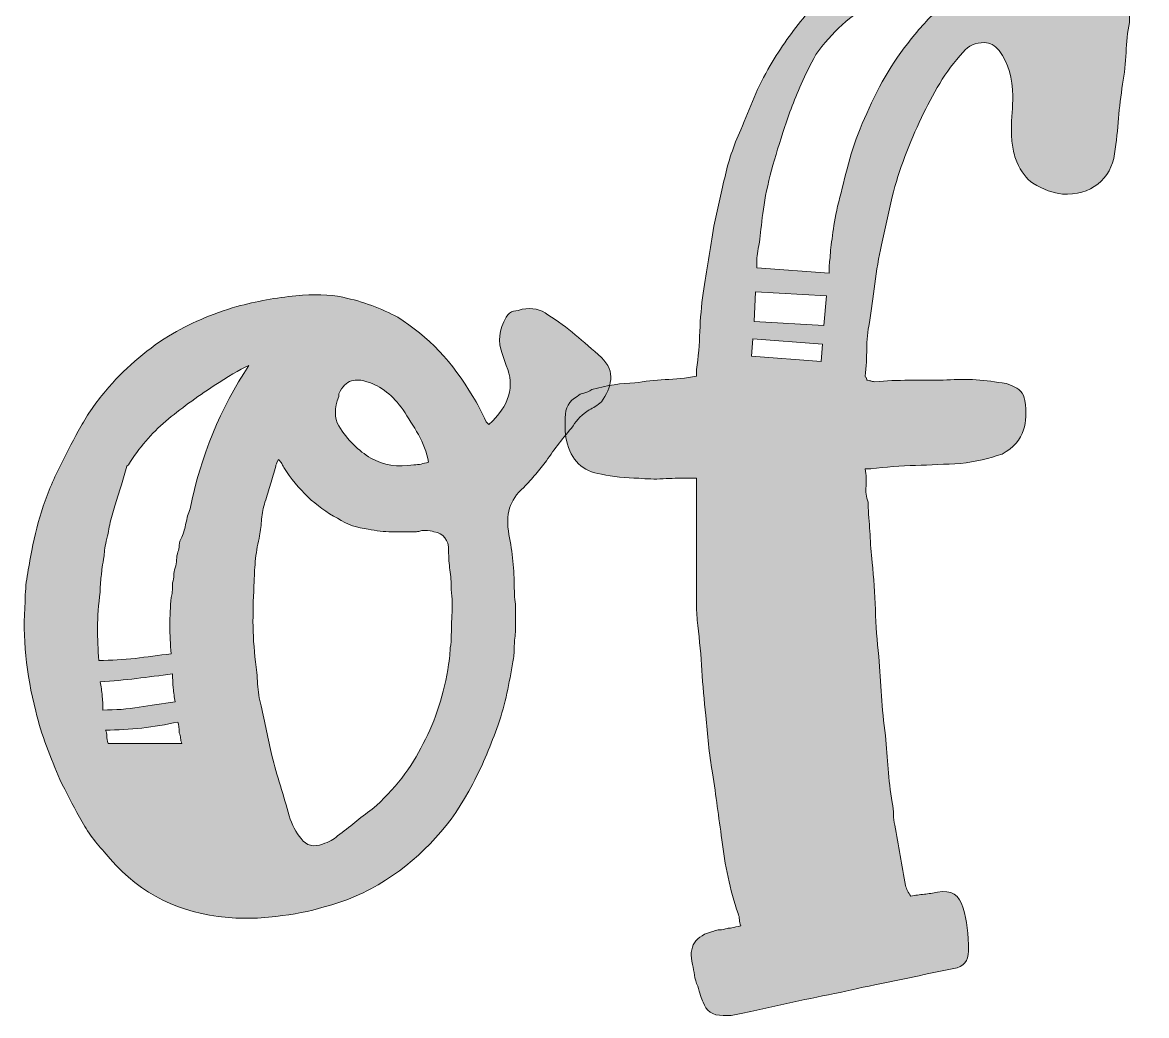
# Model space of a CAD drawing. Header units: inches. Extents: x 177 to 903, y -938 to -141.
# Drawn here: x 198.1 to 326.3, y -598.7 to -485.5 of the extents above; entities that cross this region are included whole.
import ezdxf

# ---------------------------------------------------------------- set-up
doc = ezdxf.new("R2010")
doc.units = ezdxf.units.IN
doc.header["$MEASUREMENT"] = 0
doc.layers.add('Layer 1', color=7, linetype='Continuous')

# ---------------------------------------------------------------- blocks, each defined once
blk = doc.blocks.new('block 3')
at = {"layer": 'Layer 1', "true_color": 0xffffff}
h = blk.add_hatch(color=7, dxfattribs=at)
h.dxf.hatch_style = 2
edge = h.paths.add_edge_path()
edge.add_spline(control_points=[(315.65, -465.45), (316.15, -464.44), (317.05, -463.7), (318.32, -463.24), (319.59, -462.78), (320.69, -462.65), (321.61, -462.86), (323.85, -463.47), (325.32, -464.79), (326.04, -466.83), (326.24, -467.44), (326.32, -468.05), (326.27, -468.66), (326.21, -469.28), (326.14, -469.88), (326.04, -470.5), (325.93, -470.9), (325.88, -471.29), (325.88, -471.64), (325.88, -472), (325.83, -472.38), (325.73, -472.79), (325.53, -474.42), (325.35, -476.02), (325.2, -477.6), (325.04, -479.18), (324.87, -480.84), (324.66, -482.57), (324.56, -483.08), (324.48, -483.56), (324.43, -484.02), (324.38, -484.48), (324.36, -484.96), (324.36, -485.47), (324.15, -486.59), (324.02, -487.74), (323.98, -488.91), (323.92, -490.08), (323.8, -491.28), (323.59, -492.5), (323.39, -493.83), (323.23, -495.13), (323.13, -496.4), (323.03, -497.67), (322.88, -499.02), (322.68, -500.45), (322.47, -501.88), (321.84, -503.02), (320.77, -503.89), (319.7, -504.75), (318.34, -505.14), (316.72, -505.03), (315.7, -504.93), (314.58, -504.53), (313.35, -503.81), (312.64, -503.3), (312.03, -502.49), (311.52, -501.37), (311.32, -500.86), (311.16, -500.29), (311.06, -499.69), (310.96, -499.07), (310.91, -498.46), (310.91, -497.85), (310.91, -497.14), (310.93, -496.47), (310.99, -495.86), (311.04, -495.25), (311.06, -494.59), (311.06, -493.88), (311.06, -491.84), (310.55, -490.11), (309.53, -488.68), (309.02, -488.07), (308.46, -487.77), (307.85, -487.77), (306.83, -487.77), (306.02, -488.12), (305.41, -488.84), (304.39, -489.96), (303.5, -491.15), (302.73, -492.42), (301.97, -493.7), (301.28, -495), (300.67, -496.32), (299.96, -497.75), (299.32, -499.23), (298.76, -500.75), (298.2, -502.28), (297.71, -503.81), (297.31, -505.34), (297.1, -506.26), (296.9, -507.17), (296.7, -508.09), (296.49, -509.01), (296.29, -509.92), (296.09, -510.84), (295.78, -512.27), (295.52, -513.74), (295.32, -515.27), (295.12, -516.8), (294.91, -518.28), (294.71, -519.7), (294.51, -520.72), (294.41, -521.72), (294.41, -522.68), (294.41, -523.65), (294.35, -524.7), (294.25, -525.82), (294.25, -525.92), (294.28, -525.97), (294.33, -525.97), (294.38, -525.97), (294.41, -526.07), (294.41, -526.27), (294.61, -526.27), (294.76, -526.3), (294.86, -526.35), (294.96, -526.4), (295.12, -526.43), (295.32, -526.43), (296.64, -526.33), (297.94, -526.27), (299.22, -526.27), (300.49, -526.27), (301.79, -526.27), (303.12, -526.27), (304.24, -526.17), (305.36, -526.15), (306.48, -526.2), (307.6, -526.25), (308.72, -526.38), (309.84, -526.58), (310.15, -526.58), (310.5, -526.68), (310.91, -526.88), (311.83, -527.19), (312.33, -527.75), (312.44, -528.57), (312.64, -529.89), (312.59, -531.01), (312.28, -531.93), (311.98, -533.05), (311.16, -533.97), (309.84, -534.68), (308.41, -535.19), (306.83, -535.55), (305.1, -535.75), (303.37, -535.85), (301.66, -535.93), (299.98, -535.98), (298.3, -536.03), (296.59, -536.16), (294.86, -536.36), (294.86, -536.36), (294.25, -536.36), (294.25, -536.36), (294.35, -537.07), (294.38, -537.74), (294.33, -538.35), (294.28, -538.96), (294.35, -539.57), (294.56, -540.18), (294.56, -540.18), (294.56, -540.79), (294.56, -540.79), (294.66, -541.81), (294.73, -542.83), (294.79, -543.85), (294.84, -544.87), (294.91, -545.94), (295.02, -547.06), (295.22, -548.79), (295.35, -550.57), (295.4, -552.41), (295.45, -554.24), (295.58, -556.02), (295.78, -557.75), (295.88, -559.28), (295.98, -560.79), (296.09, -562.26), (296.19, -563.74), (296.34, -565.24), (296.54, -566.77), (296.64, -568.1), (296.75, -569.37), (296.85, -570.59), (296.95, -571.81), (297.1, -573.09), (297.31, -574.41), (297.41, -574.92), (297.46, -575.38), (297.46, -575.78), (297.46, -576.19), (297.51, -576.6), (297.61, -577.01), (297.82, -578.13), (298.02, -579.27), (298.23, -580.45), (298.43, -581.62), (298.63, -582.76), (298.84, -583.88), (298.94, -584.29), (299.14, -584.7), (299.45, -585.11), (299.96, -585), (300.46, -584.93), (300.98, -584.88), (301.48, -584.83), (301.99, -584.75), (302.5, -584.65), (304.03, -584.34), (305, -584.95), (305.41, -586.48), (305.81, -587.81), (306.02, -589.44), (306.02, -591.37), (306.02, -592.49), (305.46, -593.15), (304.34, -593.36), (302.81, -593.67), (301.31, -593.97), (299.83, -594.28), (298.35, -594.58), (296.85, -594.89), (295.32, -595.19), (293.59, -595.6), (291.83, -595.98), (290.05, -596.34), (288.27, -596.7), (286.46, -597.08), (284.62, -597.49), (283.71, -597.69), (282.79, -597.89), (281.87, -598.1), (280.96, -598.3), (279.99, -598.5), (278.97, -598.71), (278.97, -598.71), (278.05, -598.71), (278.05, -598.71), (276.83, -598.71), (276.07, -598.2), (275.76, -597.18), (275.56, -596.77), (275.35, -596.16), (275.15, -595.35), (274.95, -594.94), (274.82, -594.53), (274.77, -594.12), (274.72, -593.72), (274.64, -593.31), (274.54, -592.9), (274.03, -590.86), (274.85, -589.59), (276.98, -589.08), (277.19, -588.98), (277.42, -588.93), (277.67, -588.93), (277.92, -588.93), (278.21, -588.88), (278.51, -588.77), (278.72, -588.77), (279.22, -588.67), (280.04, -588.47), (279.94, -588.26), (279.89, -588.03), (279.89, -587.78), (279.89, -587.53), (279.84, -587.3), (279.74, -587.09), (278.82, -584.34), (278.21, -581.54), (277.9, -578.69), (277.7, -577.36), (277.52, -576.09), (277.37, -574.87), (277.21, -573.65), (277.03, -572.37), (276.83, -571.05), (276.63, -569.93), (276.47, -568.83), (276.37, -567.76), (276.27, -566.69), (276.17, -565.6), (276.07, -564.48), (275.86, -562.75), (275.71, -561.04), (275.61, -559.36), (275.51, -557.68), (275.35, -555.97), (275.15, -554.24), (275.05, -553.43), (275, -552.66), (275, -551.95), (275, -551.23), (275, -550.47), (275, -549.65), (275, -549.65), (275, -538.5), (275, -538.5), (275, -538.5), (275, -537.43), (275, -537.43), (275, -537.43), (273.93, -537.43), (273.93, -537.43), (273.01, -537.43), (272.09, -537.46), (271.18, -537.5), (270.26, -537.56), (269.34, -537.53), (268.43, -537.43), (266.9, -537.43), (265.47, -537.28), (264.15, -536.97), (262.01, -536.67), (260.68, -535.39), (260.17, -533.15), (260.07, -532.64), (260.02, -532.18), (260.02, -531.78), (260.02, -531.37), (260.02, -530.96), (260.02, -530.55), (260.02, -529.43), (260.48, -528.62), (261.4, -528.11), (261.6, -527.9), (261.86, -527.78), (262.16, -527.73), (262.47, -527.68), (262.77, -527.55), (263.08, -527.34), (264.81, -526.84), (266.44, -526.58), (267.97, -526.58), (269.09, -526.38), (270.23, -526.25), (271.41, -526.2), (272.58, -526.15), (273.78, -526.02), (275, -525.82), (275, -525.82), (275, -525.05), (275, -525.05), (275.2, -523.63), (275.33, -522.17), (275.38, -520.7), (275.43, -519.22), (275.56, -517.77), (275.76, -516.34), (275.97, -515.02), (276.17, -513.74), (276.37, -512.52), (276.58, -511.3), (276.78, -510.03), (276.98, -508.7), (277.19, -507.78), (277.39, -506.87), (277.6, -505.95), (277.8, -505.03), (278, -504.12), (278.21, -503.2), (278.61, -501.37), (279.22, -499.53), (280.04, -497.7), (280.55, -496.47), (281.06, -495.25), (281.57, -494.03), (282.08, -492.81), (282.69, -491.59), (283.4, -490.36), (284.62, -488.33), (285.95, -486.44), (287.38, -484.71), (288.8, -482.98), (290.53, -481.4), (292.57, -479.97), (293.49, -479.36), (294.41, -478.75), (295.32, -478.14), (296.24, -477.53), (297.26, -476.97), (298.38, -476.46), (299.7, -475.95), (301.03, -475.59), (302.35, -475.39), (303.67, -475.18), (305.05, -475.13), (306.48, -475.23), (307.6, -475.34), (308.69, -475.52), (309.76, -475.77), (310.83, -476.02), (311.88, -476.46), (312.9, -477.07), (313.1, -477.17), (313.25, -477.22), (313.35, -477.22), (313.45, -477.22), (313.61, -477.27), (313.81, -477.37), (313.81, -477.17), (313.84, -477.04), (313.89, -476.99), (313.94, -476.94), (313.97, -476.87), (313.97, -476.76), (314.17, -475.54), (314.32, -474.29), (314.42, -473.02), (314.52, -471.75), (314.68, -470.45), (314.88, -469.12), (314.98, -468.51), (315.06, -467.9), (315.11, -467.29), (315.16, -466.68), (315.34, -466.06), (315.65, -465.45)], knot_values=[0, 0, 0, 0, 1, 1, 1, 2, 2, 2, 3, 3, 3, 4, 4, 4, 5, 5, 5, 6, 6, 6, 7, 7, 7, 8, 8, 8, 9, 9, 9, 10, 10, 10, 11, 11, 11, 12, 12, 12, 13, 13, 13, 14, 14, 14, 15, 15, 15, 16, 16, 16, 17, 17, 17, 18, 18, 18, 19, 19, 19, 20, 20, 20, 21, 21, 21, 22, 22, 22, 23, 23, 23, 24, 24, 24, 25, 25, 25, 26, 26, 26, 27, 27, 27, 28, 28, 28, 29, 29, 29, 30, 30, 30, 31, 31, 31, 32, 32, 32, 33, 33, 33, 34, 34, 34, 35, 35, 35, 36, 36, 36, 37, 37, 37, 38, 38, 38, 39, 39, 39, 40, 40, 40, 41, 41, 41, 42, 42, 42, 43, 43, 43, 44, 44, 44, 45, 45, 45, 46, 46, 46, 47, 47, 47, 48, 48, 48, 49, 49, 49, 50, 50, 50, 51, 51, 51, 52, 52, 52, 53, 53, 53, 54, 54, 54, 55, 55, 55, 56, 56, 56, 57, 57, 57, 58, 58, 58, 59, 59, 59, 60, 60, 60, 61, 61, 61, 62, 62, 62, 63, 63, 63, 64, 64, 64, 65, 65, 65, 66, 66, 66, 67, 67, 67, 68, 68, 68, 69, 69, 69, 70, 70, 70, 71, 71, 71, 72, 72, 72, 73, 73, 73, 74, 74, 74, 75, 75, 75, 76, 76, 76, 77, 77, 77, 78, 78, 78, 79, 79, 79, 80, 80, 80, 81, 81, 81, 82, 82, 82, 83, 83, 83, 84, 84, 84, 85, 85, 85, 86, 86, 86, 87, 87, 87, 88, 88, 88, 89, 89, 89, 90, 90, 90, 91, 91, 91, 92, 92, 92, 93, 93, 93, 94, 94, 94, 95, 95, 95, 96, 96, 96, 97, 97, 97, 98, 98, 98, 99, 99, 99, 100, 100, 100, 101, 101, 101, 102, 102, 102, 103, 103, 103, 104, 104, 104, 105, 105, 105, 106, 106, 106, 107, 107, 107, 108, 108, 108, 109, 109, 109, 110, 110, 110, 111, 111, 111, 112, 112, 112, 113, 113, 113, 114, 114, 114, 115, 115, 115, 116, 116, 116, 117, 117, 117, 118, 118, 118, 119, 119, 119, 120, 120, 120, 121, 121, 121, 122, 122, 122, 123, 123, 123, 124, 124, 124, 125, 125, 125, 126, 126, 126, 127, 127, 127, 128, 128, 128, 129, 129, 129, 130, 130, 130, 131, 131, 131, 132, 132, 132, 133, 133, 133, 134, 134, 134, 135, 135, 135, 136, 136, 136, 137, 137, 137, 138, 138, 138, 139, 139, 139, 140, 140, 140, 140], degree=3, periodic=1)
h.paths.add_polyline_path([(289.36, -522.15), (281.42, -521.54), (281.26, -523.52), (289.21, -524.13)])
h.paths.add_polyline_path([(289.82, -516.65), (281.72, -516.19), (281.57, -519.55), (289.52, -520.01)])
edge = h.paths.add_edge_path()
edge.add_spline(control_points=[(299.91, -486.85), (301.03, -485.42), (302.22, -484.23), (303.5, -483.26), (304.77, -482.29), (306.12, -481.5), (307.55, -480.89), (306.12, -480.69), (304.74, -480.66), (303.42, -480.81), (302.1, -480.97), (300.72, -481.19), (299.3, -481.5), (298.99, -481.6), (298.66, -481.68), (298.3, -481.73), (297.94, -481.78), (297.61, -481.86), (297.31, -481.96), (296.9, -482.16), (296.52, -482.37), (296.16, -482.57), (295.8, -482.77), (295.48, -482.98), (295.17, -483.18), (292.62, -484.61), (290.43, -486.59), (288.6, -489.14), (287.99, -490.26), (287.43, -491.38), (286.92, -492.5), (286.1, -494.44), (285.41, -496.27), (284.85, -498), (284.29, -499.74), (283.81, -501.37), (283.4, -502.89), (282.99, -504.53), (282.71, -505.98), (282.56, -507.25), (282.41, -508.52), (282.28, -509.62), (282.18, -510.53), (282.08, -511.05), (282, -511.48), (281.95, -511.83), (281.9, -512.19), (281.87, -512.47), (281.87, -512.67), (281.87, -512.67), (281.87, -513.44), (281.87, -513.44), (281.87, -513.44), (290.13, -514.05), (290.13, -514.05), (290.13, -514.05), (290.13, -513.28), (290.13, -513.28), (290.13, -513.08), (290.15, -512.83), (290.2, -512.52), (290.25, -512.21), (290.28, -511.86), (290.28, -511.45), (290.38, -510.64), (290.51, -509.69), (290.66, -508.62), (290.81, -507.56), (291.09, -506.31), (291.5, -504.88), (291.81, -503.46), (292.19, -501.98), (292.65, -500.45), (293.11, -498.92), (293.69, -497.39), (294.41, -495.86), (295.83, -492.5), (297.66, -489.5), (299.91, -486.85)], knot_values=[0, 0, 0, 0, 1, 1, 1, 2, 2, 2, 3, 3, 3, 4, 4, 4, 5, 5, 5, 6, 6, 6, 7, 7, 7, 8, 8, 8, 9, 9, 9, 10, 10, 10, 11, 11, 11, 12, 12, 12, 13, 13, 13, 14, 14, 14, 15, 15, 15, 16, 16, 16, 17, 17, 17, 18, 18, 18, 19, 19, 19, 20, 20, 20, 21, 21, 21, 22, 22, 22, 23, 23, 23, 24, 24, 24, 25, 25, 25, 26, 26, 26, 26], degree=3, periodic=1)
h = blk.add_hatch(color=7, dxfattribs=at)
h.dxf.hatch_style = 2
edge = h.paths.add_edge_path()
edge.add_spline(control_points=[(214.79, -521.23), (217.13, -519.81), (219.73, -518.69), (222.58, -517.87), (223.7, -517.56), (224.82, -517.31), (225.95, -517.11), (227.07, -516.9), (228.19, -516.75), (229.31, -516.65), (231.34, -516.44), (233.13, -516.49), (234.66, -516.8), (237, -517.31), (239.09, -518.07), (240.92, -519.09), (244.38, -521.23), (247.24, -524.24), (249.48, -528.11), (249.99, -528.92), (250.5, -529.89), (251.01, -531.01), (251.01, -531.01), (251.31, -531.32), (251.31, -531.32), (253.66, -529.18), (254.32, -526.94), (253.3, -524.59), (253.3, -524.59), (252.84, -523.22), (252.84, -523.22), (252.33, -521.89), (252.48, -520.52), (253.3, -519.09), (253.5, -518.69), (253.78, -518.46), (254.14, -518.4), (254.5, -518.35), (254.83, -518.28), (255.13, -518.18), (256.25, -517.97), (257.22, -518.18), (258.04, -518.79), (259.16, -519.5), (260.2, -520.26), (261.17, -521.08), (262.14, -521.89), (263.13, -522.76), (264.15, -523.68), (264.96, -524.49), (265.32, -525.33), (265.22, -526.2), (265.12, -527.07), (264.76, -527.9), (264.15, -528.72), (263.94, -528.92), (263.72, -529.1), (263.46, -529.25), (263.21, -529.41), (262.98, -529.54), (262.77, -529.64), (261.96, -530.15), (261.35, -530.76), (260.94, -531.47), (259.82, -532.79), (258.8, -534.12), (257.88, -535.44), (257.48, -535.95), (257.07, -536.46), (256.66, -536.97), (256.25, -537.48), (255.79, -537.99), (255.29, -538.5), (254.47, -539.21), (253.94, -540), (253.68, -540.87), (253.43, -541.74), (253.4, -542.73), (253.61, -543.85), (253.81, -544.87), (253.96, -545.89), (254.06, -546.9), (254.16, -547.92), (254.22, -548.94), (254.22, -549.96), (254.22, -550.47), (254.24, -550.9), (254.29, -551.26), (254.34, -551.62), (254.37, -552), (254.37, -552.41), (254.37, -552.41), (254.37, -555), (254.37, -555), (254.27, -555.61), (254.22, -556.2), (254.22, -556.76), (254.22, -557.32), (254.16, -557.86), (254.06, -558.36), (253.86, -559.59), (253.63, -560.79), (253.38, -561.96), (253.12, -563.13), (252.79, -564.32), (252.38, -565.55), (251.97, -566.67), (251.54, -567.79), (251.08, -568.91), (250.63, -570.03), (250.09, -571.15), (249.48, -572.27), (247.14, -576.86), (243.83, -580.52), (239.55, -583.27), (237.3, -584.7), (234.96, -585.72), (232.52, -586.33), (230.89, -586.84), (229.05, -587.19), (227.02, -587.4), (224.77, -587.7), (222.58, -587.7), (220.44, -587.4), (215.25, -586.79), (210.92, -584.34), (207.46, -580.06), (206.33, -578.84), (205.39, -577.52), (204.63, -576.09), (203.86, -574.67), (203.12, -573.24), (202.41, -571.81), (201.9, -570.59), (201.39, -569.32), (200.88, -567.99), (200.37, -566.67), (199.97, -565.34), (199.66, -564.02), (198.54, -559.74), (198.13, -555.56), (198.44, -551.49), (198.44, -550.47), (198.52, -549.5), (198.67, -548.59), (198.82, -547.67), (199, -546.7), (199.2, -545.68), (199.51, -543.95), (199.94, -542.27), (200.5, -540.64), (201.06, -539.01), (201.75, -537.38), (202.57, -535.75), (203.28, -534.32), (204.02, -532.92), (204.78, -531.55), (205.55, -530.17), (206.49, -528.82), (207.61, -527.5), (209.65, -525.05), (212.04, -522.97), (214.79, -521.23)], knot_values=[0, 0, 0, 0, 1, 1, 1, 2, 2, 2, 3, 3, 3, 4, 4, 4, 5, 5, 5, 6, 6, 6, 7, 7, 7, 8, 8, 8, 9, 9, 9, 10, 10, 10, 11, 11, 11, 12, 12, 12, 13, 13, 13, 14, 14, 14, 15, 15, 15, 16, 16, 16, 17, 17, 17, 18, 18, 18, 19, 19, 19, 20, 20, 20, 21, 21, 21, 22, 22, 22, 23, 23, 23, 24, 24, 24, 25, 25, 25, 26, 26, 26, 27, 27, 27, 28, 28, 28, 29, 29, 29, 30, 30, 30, 31, 31, 31, 32, 32, 32, 33, 33, 33, 34, 34, 34, 35, 35, 35, 36, 36, 36, 37, 37, 37, 38, 38, 38, 39, 39, 39, 40, 40, 40, 41, 41, 41, 42, 42, 42, 43, 43, 43, 44, 44, 44, 45, 45, 45, 46, 46, 46, 47, 47, 47, 48, 48, 48, 49, 49, 49, 50, 50, 50, 51, 51, 51, 52, 52, 52, 53, 53, 53, 54, 54, 54, 54], degree=3, periodic=1)
edge = h.paths.add_edge_path()
edge.add_spline(control_points=[(217.24, -540.94), (218.46, -534.93), (220.7, -529.48), (223.96, -524.59), (222.84, -525.1), (221.51, -525.87), (219.99, -526.88), (217.95, -528.21), (216.11, -529.56), (214.48, -530.93), (212.85, -532.31), (211.43, -533.97), (210.21, -535.9), (210.21, -535.9), (210.05, -536.05), (210.05, -536.05), (210.05, -536.05), (209.44, -538.19), (209.44, -538.19), (209.24, -538.8), (209.03, -539.44), (208.83, -540.1), (208.63, -540.77), (208.42, -541.46), (208.22, -542.17), (208.12, -542.57), (208.04, -542.93), (207.99, -543.24), (207.94, -543.54), (207.86, -543.9), (207.76, -544.31), (207.56, -545.12), (207.46, -545.78), (207.46, -546.29), (207.25, -547.31), (207.15, -548.03), (207.15, -548.43), (207.05, -548.94), (207, -549.61), (207, -550.42), (206.79, -551.85), (206.69, -553.2), (206.69, -554.47), (206.69, -555.74), (206.74, -556.99), (206.84, -558.21), (208.27, -558.21), (209.65, -558.14), (210.97, -557.98), (212.29, -557.83), (213.67, -557.65), (215.1, -557.45), (214.89, -555.31), (214.89, -553.17), (215.1, -551.03), (215.2, -550.72), (215.25, -550.16), (215.25, -549.35), (215.35, -549.04), (215.4, -548.76), (215.4, -548.51), (215.4, -548.26), (215.45, -547.97), (215.55, -547.67), (215.65, -547.36), (215.71, -547.06), (215.71, -546.75), (215.71, -546.45), (215.76, -546.14), (215.86, -545.83), (215.96, -545.63), (216.01, -545.37), (216.01, -545.07), (216.01, -544.77), (216.11, -544.46), (216.32, -544.15), (216.52, -543.64), (216.67, -543.11), (216.78, -542.55), (216.88, -541.99), (217.03, -541.46), (217.24, -540.94)], knot_values=[0, 0, 0, 0, 1, 1, 1, 2, 2, 2, 3, 3, 3, 4, 4, 4, 5, 5, 5, 6, 6, 6, 7, 7, 7, 8, 8, 8, 9, 9, 9, 10, 10, 10, 11, 11, 11, 12, 12, 12, 13, 13, 13, 14, 14, 14, 15, 15, 15, 16, 16, 16, 17, 17, 17, 18, 18, 18, 19, 19, 19, 20, 20, 20, 21, 21, 21, 22, 22, 22, 23, 23, 23, 24, 24, 24, 25, 25, 25, 26, 26, 26, 27, 27, 27, 27], degree=3, periodic=1)
edge = h.paths.add_edge_path()
edge.add_spline(control_points=[(207.3, -563.87), (208.73, -563.87), (210.1, -563.77), (211.43, -563.56), (212.75, -563.36), (214.13, -563.15), (215.55, -562.95), (215.45, -562.44), (215.38, -561.91), (215.33, -561.34), (215.27, -560.79), (215.25, -560.25), (215.25, -559.74), (213.82, -559.95), (212.45, -560.12), (211.12, -560.28), (209.8, -560.43), (208.42, -560.56), (207, -560.66), (207.1, -561.17), (207.17, -561.7), (207.23, -562.26), (207.28, -562.82), (207.3, -563.36), (207.3, -563.87)], knot_values=[0, 0, 0, 0, 1, 1, 1, 2, 2, 2, 3, 3, 3, 4, 4, 4, 5, 5, 5, 6, 6, 6, 7, 7, 7, 8, 8, 8, 8], degree=3, periodic=1)
edge = h.paths.add_edge_path()
edge.add_spline(control_points=[(216.32, -567.69), (216.22, -567.48), (216.17, -567.28), (216.17, -567.08), (216.17, -566.87), (216.11, -566.67), (216.01, -566.46), (216.01, -565.96), (215.96, -565.55), (215.86, -565.24), (213.11, -565.85), (210.36, -566.16), (207.61, -566.16), (207.71, -566.36), (207.76, -566.59), (207.76, -566.85), (207.76, -567.1), (207.81, -567.38), (207.91, -567.69), (207.91, -567.69), (216.32, -567.69), (216.32, -567.69)], knot_values=[0, 0, 0, 0, 1, 1, 1, 2, 2, 2, 3, 3, 3, 4, 4, 4, 5, 5, 5, 6, 6, 6, 7, 7, 7, 7], degree=3, periodic=1)
edge = h.paths.add_edge_path()
edge.add_spline(control_points=[(224.57, -549.2), (224.47, -550.72), (224.42, -552.25), (224.42, -553.78), (224.42, -555.31), (224.52, -556.84), (224.72, -558.36), (224.82, -559.18), (224.9, -560.02), (224.95, -560.89), (225, -561.75), (225.13, -562.59), (225.34, -563.41), (225.54, -564.32), (225.74, -565.27), (225.95, -566.23), (226.15, -567.2), (226.35, -568.14), (226.56, -569.06), (226.86, -570.18), (227.19, -571.33), (227.55, -572.5), (227.91, -573.67), (228.24, -574.82), (228.54, -575.94), (228.85, -576.96), (229.31, -577.82), (229.92, -578.54), (230.53, -579.35), (231.34, -579.55), (232.36, -579.15), (233.08, -578.94), (233.64, -578.64), (234.05, -578.23), (234.76, -577.72), (235.42, -577.21), (236.03, -576.7), (236.64, -576.19), (237.3, -575.68), (238.02, -575.18), (240.56, -572.94), (242.5, -570.44), (243.83, -567.69), (245.25, -565.04), (246.22, -562.03), (246.73, -558.67), (246.83, -558.16), (246.88, -557.73), (246.88, -557.37), (246.88, -557.01), (246.93, -556.58), (247.03, -556.07), (247.03, -555.06), (247.06, -554.06), (247.11, -553.09), (247.16, -552.13), (247.14, -551.13), (247.03, -550.11), (247.03, -549.3), (246.98, -548.56), (246.88, -547.9), (246.78, -547.24), (246.73, -546.5), (246.73, -545.68), (246.73, -544.46), (246.17, -543.75), (245.05, -543.54), (244.84, -543.44), (244.49, -543.39), (243.98, -543.39), (243.77, -543.39), (243.6, -543.42), (243.44, -543.47), (243.29, -543.52), (243.11, -543.54), (242.91, -543.54), (241.99, -543.54), (241.1, -543.54), (240.23, -543.54), (239.37, -543.54), (238.48, -543.44), (237.56, -543.24), (236.34, -543.14), (235.16, -542.73), (234.05, -542.01), (231.6, -540.69), (229.56, -538.75), (227.93, -536.21), (227.83, -536), (227.75, -535.85), (227.7, -535.75), (227.65, -535.65), (227.52, -535.49), (227.32, -535.29), (227.12, -535.7), (227.02, -535.95), (227.02, -536.05), (226.81, -536.77), (226.61, -537.46), (226.4, -538.12), (226.2, -538.78), (226, -539.47), (225.79, -540.18), (225.59, -540.79), (225.46, -541.43), (225.41, -542.09), (225.36, -542.75), (225.28, -543.39), (225.18, -544), (224.98, -544.82), (224.82, -545.68), (224.72, -546.6), (224.62, -547.52), (224.57, -548.38), (224.57, -549.2)], knot_values=[0, 0, 0, 0, 1, 1, 1, 2, 2, 2, 3, 3, 3, 4, 4, 4, 5, 5, 5, 6, 6, 6, 7, 7, 7, 8, 8, 8, 9, 9, 9, 10, 10, 10, 11, 11, 11, 12, 12, 12, 13, 13, 13, 14, 14, 14, 15, 15, 15, 16, 16, 16, 17, 17, 17, 18, 18, 18, 19, 19, 19, 20, 20, 20, 21, 21, 21, 22, 22, 22, 23, 23, 23, 24, 24, 24, 25, 25, 25, 26, 26, 26, 27, 27, 27, 28, 28, 28, 29, 29, 29, 30, 30, 30, 31, 31, 31, 32, 32, 32, 33, 33, 33, 34, 34, 34, 35, 35, 35, 36, 36, 36, 37, 37, 37, 38, 38, 38, 38], degree=3, periodic=1)
edge = h.paths.add_edge_path()
edge.add_spline(control_points=[(234.2, -528.11), (233.69, -529.43), (233.69, -530.55), (234.2, -531.47), (235.22, -533.1), (236.44, -534.32), (237.87, -535.14), (239.29, -535.95), (240.92, -536.21), (242.76, -535.9), (243.06, -535.9), (243.34, -535.88), (243.6, -535.82), (243.85, -535.77), (244.13, -535.7), (244.44, -535.6), (244.23, -534.47), (243.85, -533.43), (243.29, -532.46), (242.73, -531.5), (242.14, -530.55), (241.53, -529.64), (240.41, -528.01), (239.04, -526.94), (237.41, -526.43), (236.8, -526.22), (236.21, -526.2), (235.65, -526.35), (235.09, -526.5), (234.6, -526.99), (234.2, -527.8), (234.2, -527.8), (234.2, -528.11), (234.2, -528.11)], knot_values=[0, 0, 0, 0, 1, 1, 1, 2, 2, 2, 3, 3, 3, 4, 4, 4, 5, 5, 5, 6, 6, 6, 7, 7, 7, 8, 8, 8, 9, 9, 9, 10, 10, 10, 11, 11, 11, 11], degree=3, periodic=1)
at = {"layer": 'Layer 1', "lineweight": 0}
for points in [[(289.82, -516.65), (281.72, -516.19), (281.57, -519.55), (289.52, -520.01), (289.82, -516.65)], [(289.36, -522.15), (281.42, -521.54), (281.26, -523.52), (289.21, -524.13), (289.36, -522.15)]]:
    blk.add_lwpolyline(points, dxfattribs=at)
for points, knots in [([(315.65, -465.45), (316.15, -464.44), (317.05, -463.7), (318.32, -463.24), (319.59, -462.78), (320.69, -462.65), (321.61, -462.86), (323.85, -463.47), (325.32, -464.79), (326.04, -466.83), (326.24, -467.44), (326.32, -468.05), (326.27, -468.66), (326.21, -469.28), (326.14, -469.88), (326.04, -470.5), (325.93, -470.9), (325.88, -471.29), (325.88, -471.64), (325.88, -472), (325.83, -472.38), (325.73, -472.79), (325.53, -474.42), (325.35, -476.02), (325.2, -477.6), (325.04, -479.18), (324.87, -480.84), (324.66, -482.57), (324.56, -483.08), (324.48, -483.56), (324.43, -484.02), (324.38, -484.48), (324.36, -484.96), (324.36, -485.47), (324.15, -486.59), (324.02, -487.74), (323.98, -488.91), (323.92, -490.08), (323.8, -491.28), (323.59, -492.5), (323.39, -493.83), (323.23, -495.13), (323.13, -496.4), (323.03, -497.67), (322.88, -499.02), (322.68, -500.45), (322.47, -501.88), (321.84, -503.02), (320.77, -503.89), (319.7, -504.75), (318.34, -505.14), (316.72, -505.03), (315.7, -504.93), (314.58, -504.53), (313.35, -503.81), (312.64, -503.3), (312.03, -502.49), (311.52, -501.37), (311.32, -500.86), (311.16, -500.29), (311.06, -499.69), (310.96, -499.07), (310.91, -498.46), (310.91, -497.85), (310.91, -497.14), (310.93, -496.47), (310.99, -495.86), (311.04, -495.25), (311.06, -494.59), (311.06, -493.88), (311.06, -491.84), (310.55, -490.11), (309.53, -488.68), (309.02, -488.07), (308.46, -487.77), (307.85, -487.77), (306.83, -487.77), (306.02, -488.12), (305.41, -488.84), (304.39, -489.96), (303.5, -491.15), (302.73, -492.42), (301.97, -493.7), (301.28, -495), (300.67, -496.32), (299.96, -497.75), (299.32, -499.23), (298.76, -500.75), (298.2, -502.28), (297.71, -503.81), (297.31, -505.34), (297.1, -506.26), (296.9, -507.17), (296.7, -508.09), (296.49, -509.01), (296.29, -509.92), (296.09, -510.84), (295.78, -512.27), (295.52, -513.74), (295.32, -515.27), (295.12, -516.8), (294.91, -518.28), (294.71, -519.7), (294.51, -520.72), (294.41, -521.72), (294.41, -522.68), (294.41, -523.65), (294.35, -524.7), (294.25, -525.82), (294.25, -525.92), (294.28, -525.97), (294.33, -525.97), (294.38, -525.97), (294.41, -526.07), (294.41, -526.27), (294.61, -526.27), (294.76, -526.3), (294.86, -526.35), (294.96, -526.4), (295.12, -526.43), (295.32, -526.43), (296.64, -526.33), (297.94, -526.27), (299.22, -526.27), (300.49, -526.27), (301.79, -526.27), (303.12, -526.27), (304.24, -526.17), (305.36, -526.15), (306.48, -526.2), (307.6, -526.25), (308.72, -526.38), (309.84, -526.58), (310.15, -526.58), (310.5, -526.68), (310.91, -526.88), (311.83, -527.19), (312.33, -527.75), (312.44, -528.57), (312.64, -529.89), (312.59, -531.01), (312.28, -531.93), (311.98, -533.05), (311.16, -533.97), (309.84, -534.68), (308.41, -535.19), (306.83, -535.55), (305.1, -535.75), (303.37, -535.85), (301.66, -535.93), (299.98, -535.98), (298.3, -536.03), (296.59, -536.16), (294.86, -536.36), (294.86, -536.36), (294.25, -536.36), (294.25, -536.36), (294.35, -537.07), (294.38, -537.74), (294.33, -538.35), (294.28, -538.96), (294.35, -539.57), (294.56, -540.18), (294.56, -540.18), (294.56, -540.79), (294.56, -540.79), (294.66, -541.81), (294.73, -542.83), (294.79, -543.85), (294.84, -544.87), (294.91, -545.94), (295.02, -547.06), (295.22, -548.79), (295.35, -550.57), (295.4, -552.41), (295.45, -554.24), (295.58, -556.02), (295.78, -557.75), (295.88, -559.28), (295.98, -560.79), (296.09, -562.26), (296.19, -563.74), (296.34, -565.24), (296.54, -566.77), (296.64, -568.1), (296.75, -569.37), (296.85, -570.59), (296.95, -571.81), (297.1, -573.09), (297.31, -574.41), (297.41, -574.92), (297.46, -575.38), (297.46, -575.78), (297.46, -576.19), (297.51, -576.6), (297.61, -577.01), (297.82, -578.13), (298.02, -579.27), (298.23, -580.45), (298.43, -581.62), (298.63, -582.76), (298.84, -583.88), (298.94, -584.29), (299.14, -584.7), (299.45, -585.11), (299.96, -585), (300.46, -584.93), (300.98, -584.88), (301.48, -584.83), (301.99, -584.75), (302.5, -584.65), (304.03, -584.34), (305, -584.95), (305.41, -586.48), (305.81, -587.81), (306.02, -589.44), (306.02, -591.37), (306.02, -592.49), (305.46, -593.15), (304.34, -593.36), (302.81, -593.67), (301.31, -593.97), (299.83, -594.28), (298.35, -594.58), (296.85, -594.89), (295.32, -595.19), (293.59, -595.6), (291.83, -595.98), (290.05, -596.34), (288.27, -596.7), (286.46, -597.08), (284.62, -597.49), (283.71, -597.69), (282.79, -597.89), (281.87, -598.1), (280.96, -598.3), (279.99, -598.5), (278.97, -598.71), (278.97, -598.71), (278.05, -598.71), (278.05, -598.71), (276.83, -598.71), (276.07, -598.2), (275.76, -597.18), (275.56, -596.77), (275.35, -596.16), (275.15, -595.35), (274.95, -594.94), (274.82, -594.53), (274.77, -594.12), (274.72, -593.72), (274.64, -593.31), (274.54, -592.9), (274.03, -590.86), (274.85, -589.59), (276.98, -589.08), (277.19, -588.98), (277.42, -588.93), (277.67, -588.93), (277.92, -588.93), (278.21, -588.88), (278.51, -588.77), (278.72, -588.77), (279.22, -588.67), (280.04, -588.47), (279.94, -588.26), (279.89, -588.03), (279.89, -587.78), (279.89, -587.53), (279.84, -587.3), (279.74, -587.09), (278.82, -584.34), (278.21, -581.54), (277.9, -578.69), (277.7, -577.36), (277.52, -576.09), (277.37, -574.87), (277.21, -573.65), (277.03, -572.37), (276.83, -571.05), (276.63, -569.93), (276.47, -568.83), (276.37, -567.76), (276.27, -566.69), (276.17, -565.6), (276.07, -564.48), (275.86, -562.75), (275.71, -561.04), (275.61, -559.36), (275.51, -557.68), (275.35, -555.97), (275.15, -554.24), (275.05, -553.43), (275, -552.66), (275, -551.95), (275, -551.23), (275, -550.47), (275, -549.65), (275, -549.65), (275, -538.5), (275, -538.5), (275, -538.5), (275, -537.43), (275, -537.43), (275, -537.43), (273.93, -537.43), (273.93, -537.43), (273.01, -537.43), (272.09, -537.46), (271.18, -537.5), (270.26, -537.56), (269.34, -537.53), (268.43, -537.43), (266.9, -537.43), (265.47, -537.28), (264.15, -536.97), (262.01, -536.67), (260.68, -535.39), (260.17, -533.15), (260.07, -532.64), (260.02, -532.18), (260.02, -531.78), (260.02, -531.37), (260.02, -530.96), (260.02, -530.55), (260.02, -529.43), (260.48, -528.62), (261.4, -528.11), (261.6, -527.9), (261.86, -527.78), (262.16, -527.73), (262.47, -527.68), (262.77, -527.55), (263.08, -527.34), (264.81, -526.84), (266.44, -526.58), (267.97, -526.58), (269.09, -526.38), (270.23, -526.25), (271.41, -526.2), (272.58, -526.15), (273.78, -526.02), (275, -525.82), (275, -525.82), (275, -525.05), (275, -525.05), (275.2, -523.63), (275.33, -522.17), (275.38, -520.7), (275.43, -519.22), (275.56, -517.77), (275.76, -516.34), (275.97, -515.02), (276.17, -513.74), (276.37, -512.52), (276.58, -511.3), (276.78, -510.03), (276.98, -508.7), (277.19, -507.78), (277.39, -506.87), (277.6, -505.95), (277.8, -505.03), (278, -504.12), (278.21, -503.2), (278.61, -501.37), (279.22, -499.53), (280.04, -497.7), (280.55, -496.47), (281.06, -495.25), (281.57, -494.03), (282.08, -492.81), (282.69, -491.59), (283.4, -490.36), (284.62, -488.33), (285.95, -486.44), (287.38, -484.71), (288.8, -482.98), (290.53, -481.4), (292.57, -479.97), (293.49, -479.36), (294.41, -478.75), (295.32, -478.14), (296.24, -477.53), (297.26, -476.97), (298.38, -476.46), (299.7, -475.95), (301.03, -475.59), (302.35, -475.39), (303.67, -475.18), (305.05, -475.13), (306.48, -475.23), (307.6, -475.34), (308.69, -475.52), (309.76, -475.77), (310.83, -476.02), (311.88, -476.46), (312.9, -477.07), (313.1, -477.17), (313.25, -477.22), (313.35, -477.22), (313.45, -477.22), (313.61, -477.27), (313.81, -477.37), (313.81, -477.17), (313.84, -477.04), (313.89, -476.99), (313.94, -476.94), (313.97, -476.87), (313.97, -476.76), (314.17, -475.54), (314.32, -474.29), (314.42, -473.02), (314.52, -471.75), (314.68, -470.45), (314.88, -469.12), (314.98, -468.51), (315.06, -467.9), (315.11, -467.29), (315.16, -466.68), (315.34, -466.06), (315.65, -465.45)], [0, 0, 0, 0, 1, 1, 1, 2, 2, 2, 3, 3, 3, 4, 4, 4, 5, 5, 5, 6, 6, 6, 7, 7, 7, 8, 8, 8, 9, 9, 9, 10, 10, 10, 11, 11, 11, 12, 12, 12, 13, 13, 13, 14, 14, 14, 15, 15, 15, 16, 16, 16, 17, 17, 17, 18, 18, 18, 19, 19, 19, 20, 20, 20, 21, 21, 21, 22, 22, 22, 23, 23, 23, 24, 24, 24, 25, 25, 25, 26, 26, 26, 27, 27, 27, 28, 28, 28, 29, 29, 29, 30, 30, 30, 31, 31, 31, 32, 32, 32, 33, 33, 33, 34, 34, 34, 35, 35, 35, 36, 36, 36, 37, 37, 37, 38, 38, 38, 39, 39, 39, 40, 40, 40, 41, 41, 41, 42, 42, 42, 43, 43, 43, 44, 44, 44, 45, 45, 45, 46, 46, 46, 47, 47, 47, 48, 48, 48, 49, 49, 49, 50, 50, 50, 51, 51, 51, 52, 52, 52, 53, 53, 53, 54, 54, 54, 55, 55, 55, 56, 56, 56, 57, 57, 57, 58, 58, 58, 59, 59, 59, 60, 60, 60, 61, 61, 61, 62, 62, 62, 63, 63, 63, 64, 64, 64, 65, 65, 65, 66, 66, 66, 67, 67, 67, 68, 68, 68, 69, 69, 69, 70, 70, 70, 71, 71, 71, 72, 72, 72, 73, 73, 73, 74, 74, 74, 75, 75, 75, 76, 76, 76, 77, 77, 77, 78, 78, 78, 79, 79, 79, 80, 80, 80, 81, 81, 81, 82, 82, 82, 83, 83, 83, 84, 84, 84, 85, 85, 85, 86, 86, 86, 87, 87, 87, 88, 88, 88, 89, 89, 89, 90, 90, 90, 91, 91, 91, 92, 92, 92, 93, 93, 93, 94, 94, 94, 95, 95, 95, 96, 96, 96, 97, 97, 97, 98, 98, 98, 99, 99, 99, 100, 100, 100, 101, 101, 101, 102, 102, 102, 103, 103, 103, 104, 104, 104, 105, 105, 105, 106, 106, 106, 107, 107, 107, 108, 108, 108, 109, 109, 109, 110, 110, 110, 111, 111, 111, 112, 112, 112, 113, 113, 113, 114, 114, 114, 115, 115, 115, 116, 116, 116, 117, 117, 117, 118, 118, 118, 119, 119, 119, 120, 120, 120, 121, 121, 121, 122, 122, 122, 123, 123, 123, 124, 124, 124, 125, 125, 125, 126, 126, 126, 127, 127, 127, 128, 128, 128, 129, 129, 129, 130, 130, 130, 131, 131, 131, 132, 132, 132, 133, 133, 133, 134, 134, 134, 135, 135, 135, 136, 136, 136, 137, 137, 137, 138, 138, 138, 139, 139, 139, 140, 140, 140, 140]), ([(299.91, -486.85), (301.03, -485.42), (302.22, -484.23), (303.5, -483.26), (304.77, -482.29), (306.12, -481.5), (307.55, -480.89), (306.12, -480.69), (304.74, -480.66), (303.42, -480.81), (302.1, -480.97), (300.72, -481.19), (299.3, -481.5), (298.99, -481.6), (298.66, -481.68), (298.3, -481.73), (297.94, -481.78), (297.61, -481.86), (297.31, -481.96), (296.9, -482.16), (296.52, -482.37), (296.16, -482.57), (295.8, -482.77), (295.48, -482.98), (295.17, -483.18), (292.62, -484.61), (290.43, -486.59), (288.6, -489.14), (287.99, -490.26), (287.43, -491.38), (286.92, -492.5), (286.1, -494.44), (285.41, -496.27), (284.85, -498), (284.29, -499.74), (283.81, -501.37), (283.4, -502.89), (282.99, -504.53), (282.71, -505.98), (282.56, -507.25), (282.41, -508.52), (282.28, -509.62), (282.18, -510.53), (282.08, -511.05), (282, -511.48), (281.95, -511.83), (281.9, -512.19), (281.87, -512.47), (281.87, -512.67), (281.87, -512.67), (281.87, -513.44), (281.87, -513.44), (281.87, -513.44), (290.13, -514.05), (290.13, -514.05), (290.13, -514.05), (290.13, -513.28), (290.13, -513.28), (290.13, -513.08), (290.15, -512.83), (290.2, -512.52), (290.25, -512.21), (290.28, -511.86), (290.28, -511.45), (290.38, -510.64), (290.51, -509.69), (290.66, -508.62), (290.81, -507.56), (291.09, -506.31), (291.5, -504.88), (291.81, -503.46), (292.19, -501.98), (292.65, -500.45), (293.11, -498.92), (293.69, -497.39), (294.41, -495.86), (295.83, -492.5), (297.66, -489.5), (299.91, -486.85)], [0, 0, 0, 0, 1, 1, 1, 2, 2, 2, 3, 3, 3, 4, 4, 4, 5, 5, 5, 6, 6, 6, 7, 7, 7, 8, 8, 8, 9, 9, 9, 10, 10, 10, 11, 11, 11, 12, 12, 12, 13, 13, 13, 14, 14, 14, 15, 15, 15, 16, 16, 16, 17, 17, 17, 18, 18, 18, 19, 19, 19, 20, 20, 20, 21, 21, 21, 22, 22, 22, 23, 23, 23, 24, 24, 24, 25, 25, 25, 26, 26, 26, 26]), ([(214.79, -521.23), (217.13, -519.81), (219.73, -518.69), (222.58, -517.87), (223.7, -517.56), (224.82, -517.31), (225.95, -517.11), (227.07, -516.9), (228.19, -516.75), (229.31, -516.65), (231.34, -516.44), (233.13, -516.49), (234.66, -516.8), (237, -517.31), (239.09, -518.07), (240.92, -519.09), (244.38, -521.23), (247.24, -524.24), (249.48, -528.11), (249.99, -528.92), (250.5, -529.89), (251.01, -531.01), (251.01, -531.01), (251.31, -531.32), (251.31, -531.32), (253.66, -529.18), (254.32, -526.94), (253.3, -524.59), (253.3, -524.59), (252.84, -523.22), (252.84, -523.22), (252.33, -521.89), (252.48, -520.52), (253.3, -519.09), (253.5, -518.69), (253.78, -518.46), (254.14, -518.4), (254.5, -518.35), (254.83, -518.28), (255.13, -518.18), (256.25, -517.97), (257.22, -518.18), (258.04, -518.79), (259.16, -519.5), (260.2, -520.26), (261.17, -521.08), (262.14, -521.89), (263.13, -522.76), (264.15, -523.68), (264.96, -524.49), (265.32, -525.33), (265.22, -526.2), (265.12, -527.07), (264.76, -527.9), (264.15, -528.72), (263.94, -528.92), (263.72, -529.1), (263.46, -529.25), (263.21, -529.41), (262.98, -529.54), (262.77, -529.64), (261.96, -530.15), (261.35, -530.76), (260.94, -531.47), (259.82, -532.79), (258.8, -534.12), (257.88, -535.44), (257.48, -535.95), (257.07, -536.46), (256.66, -536.97), (256.25, -537.48), (255.79, -537.99), (255.29, -538.5), (254.47, -539.21), (253.94, -540), (253.68, -540.87), (253.43, -541.74), (253.4, -542.73), (253.61, -543.85), (253.81, -544.87), (253.96, -545.89), (254.06, -546.9), (254.16, -547.92), (254.22, -548.94), (254.22, -549.96), (254.22, -550.47), (254.24, -550.9), (254.29, -551.26), (254.34, -551.62), (254.37, -552), (254.37, -552.41), (254.37, -552.41), (254.37, -555), (254.37, -555), (254.27, -555.61), (254.22, -556.2), (254.22, -556.76), (254.22, -557.32), (254.16, -557.86), (254.06, -558.36), (253.86, -559.59), (253.63, -560.79), (253.38, -561.96), (253.12, -563.13), (252.79, -564.32), (252.38, -565.55), (251.97, -566.67), (251.54, -567.79), (251.08, -568.91), (250.63, -570.03), (250.09, -571.15), (249.48, -572.27), (247.14, -576.86), (243.83, -580.52), (239.55, -583.27), (237.3, -584.7), (234.96, -585.72), (232.52, -586.33), (230.89, -586.84), (229.05, -587.19), (227.02, -587.4), (224.77, -587.7), (222.58, -587.7), (220.44, -587.4), (215.25, -586.79), (210.92, -584.34), (207.46, -580.06), (206.33, -578.84), (205.39, -577.52), (204.63, -576.09), (203.86, -574.67), (203.12, -573.24), (202.41, -571.81), (201.9, -570.59), (201.39, -569.32), (200.88, -567.99), (200.37, -566.67), (199.97, -565.34), (199.66, -564.02), (198.54, -559.74), (198.13, -555.56), (198.44, -551.49), (198.44, -550.47), (198.52, -549.5), (198.67, -548.59), (198.82, -547.67), (199, -546.7), (199.2, -545.68), (199.51, -543.95), (199.94, -542.27), (200.5, -540.64), (201.06, -539.01), (201.75, -537.38), (202.57, -535.75), (203.28, -534.32), (204.02, -532.92), (204.78, -531.55), (205.55, -530.17), (206.49, -528.82), (207.61, -527.5), (209.65, -525.05), (212.04, -522.97), (214.79, -521.23)], [0, 0, 0, 0, 1, 1, 1, 2, 2, 2, 3, 3, 3, 4, 4, 4, 5, 5, 5, 6, 6, 6, 7, 7, 7, 8, 8, 8, 9, 9, 9, 10, 10, 10, 11, 11, 11, 12, 12, 12, 13, 13, 13, 14, 14, 14, 15, 15, 15, 16, 16, 16, 17, 17, 17, 18, 18, 18, 19, 19, 19, 20, 20, 20, 21, 21, 21, 22, 22, 22, 23, 23, 23, 24, 24, 24, 25, 25, 25, 26, 26, 26, 27, 27, 27, 28, 28, 28, 29, 29, 29, 30, 30, 30, 31, 31, 31, 32, 32, 32, 33, 33, 33, 34, 34, 34, 35, 35, 35, 36, 36, 36, 37, 37, 37, 38, 38, 38, 39, 39, 39, 40, 40, 40, 41, 41, 41, 42, 42, 42, 43, 43, 43, 44, 44, 44, 45, 45, 45, 46, 46, 46, 47, 47, 47, 48, 48, 48, 49, 49, 49, 50, 50, 50, 51, 51, 51, 52, 52, 52, 53, 53, 53, 54, 54, 54, 54]), ([(217.24, -540.94), (218.46, -534.93), (220.7, -529.48), (223.96, -524.59), (222.84, -525.1), (221.51, -525.87), (219.99, -526.88), (217.95, -528.21), (216.11, -529.56), (214.48, -530.93), (212.85, -532.31), (211.43, -533.97), (210.21, -535.9), (210.21, -535.9), (210.05, -536.05), (210.05, -536.05), (210.05, -536.05), (209.44, -538.19), (209.44, -538.19), (209.24, -538.8), (209.03, -539.44), (208.83, -540.1), (208.63, -540.77), (208.42, -541.46), (208.22, -542.17), (208.12, -542.57), (208.04, -542.93), (207.99, -543.24), (207.94, -543.54), (207.86, -543.9), (207.76, -544.31), (207.56, -545.12), (207.46, -545.78), (207.46, -546.29), (207.25, -547.31), (207.15, -548.03), (207.15, -548.43), (207.05, -548.94), (207, -549.61), (207, -550.42), (206.79, -551.85), (206.69, -553.2), (206.69, -554.47), (206.69, -555.74), (206.74, -556.99), (206.84, -558.21), (208.27, -558.21), (209.65, -558.14), (210.97, -557.98), (212.29, -557.83), (213.67, -557.65), (215.1, -557.45), (214.89, -555.31), (214.89, -553.17), (215.1, -551.03), (215.2, -550.72), (215.25, -550.16), (215.25, -549.35), (215.35, -549.04), (215.4, -548.76), (215.4, -548.51), (215.4, -548.26), (215.45, -547.97), (215.55, -547.67), (215.65, -547.36), (215.71, -547.06), (215.71, -546.75), (215.71, -546.45), (215.76, -546.14), (215.86, -545.83), (215.96, -545.63), (216.01, -545.37), (216.01, -545.07), (216.01, -544.77), (216.11, -544.46), (216.32, -544.15), (216.52, -543.64), (216.67, -543.11), (216.78, -542.55), (216.88, -541.99), (217.03, -541.46), (217.24, -540.94)], [0, 0, 0, 0, 1, 1, 1, 2, 2, 2, 3, 3, 3, 4, 4, 4, 5, 5, 5, 6, 6, 6, 7, 7, 7, 8, 8, 8, 9, 9, 9, 10, 10, 10, 11, 11, 11, 12, 12, 12, 13, 13, 13, 14, 14, 14, 15, 15, 15, 16, 16, 16, 17, 17, 17, 18, 18, 18, 19, 19, 19, 20, 20, 20, 21, 21, 21, 22, 22, 22, 23, 23, 23, 24, 24, 24, 25, 25, 25, 26, 26, 26, 27, 27, 27, 27]), ([(234.2, -528.11), (233.69, -529.43), (233.69, -530.55), (234.2, -531.47), (235.22, -533.1), (236.44, -534.32), (237.87, -535.14), (239.29, -535.95), (240.92, -536.21), (242.76, -535.9), (243.06, -535.9), (243.34, -535.88), (243.6, -535.82), (243.85, -535.77), (244.13, -535.7), (244.44, -535.6), (244.23, -534.47), (243.85, -533.43), (243.29, -532.46), (242.73, -531.5), (242.14, -530.55), (241.53, -529.64), (240.41, -528.01), (239.04, -526.94), (237.41, -526.43), (236.8, -526.22), (236.21, -526.2), (235.65, -526.35), (235.09, -526.5), (234.6, -526.99), (234.2, -527.8), (234.2, -527.8), (234.2, -528.11), (234.2, -528.11)], [0, 0, 0, 0, 1, 1, 1, 2, 2, 2, 3, 3, 3, 4, 4, 4, 5, 5, 5, 6, 6, 6, 7, 7, 7, 8, 8, 8, 9, 9, 9, 10, 10, 10, 11, 11, 11, 11]), ([(224.57, -549.2), (224.47, -550.72), (224.42, -552.25), (224.42, -553.78), (224.42, -555.31), (224.52, -556.84), (224.72, -558.36), (224.82, -559.18), (224.9, -560.02), (224.95, -560.89), (225, -561.75), (225.13, -562.59), (225.34, -563.41), (225.54, -564.32), (225.74, -565.27), (225.95, -566.23), (226.15, -567.2), (226.35, -568.14), (226.56, -569.06), (226.86, -570.18), (227.19, -571.33), (227.55, -572.5), (227.91, -573.67), (228.24, -574.82), (228.54, -575.94), (228.85, -576.96), (229.31, -577.82), (229.92, -578.54), (230.53, -579.35), (231.34, -579.55), (232.36, -579.15), (233.08, -578.94), (233.64, -578.64), (234.05, -578.23), (234.76, -577.72), (235.42, -577.21), (236.03, -576.7), (236.64, -576.19), (237.3, -575.68), (238.02, -575.18), (240.56, -572.94), (242.5, -570.44), (243.83, -567.69), (245.25, -565.04), (246.22, -562.03), (246.73, -558.67), (246.83, -558.16), (246.88, -557.73), (246.88, -557.37), (246.88, -557.01), (246.93, -556.58), (247.03, -556.07), (247.03, -555.06), (247.06, -554.06), (247.11, -553.09), (247.16, -552.13), (247.14, -551.13), (247.03, -550.11), (247.03, -549.3), (246.98, -548.56), (246.88, -547.9), (246.78, -547.24), (246.73, -546.5), (246.73, -545.68), (246.73, -544.46), (246.17, -543.75), (245.05, -543.54), (244.84, -543.44), (244.49, -543.39), (243.98, -543.39), (243.77, -543.39), (243.6, -543.42), (243.44, -543.47), (243.29, -543.52), (243.11, -543.54), (242.91, -543.54), (241.99, -543.54), (241.1, -543.54), (240.23, -543.54), (239.37, -543.54), (238.48, -543.44), (237.56, -543.24), (236.34, -543.14), (235.16, -542.73), (234.05, -542.01), (231.6, -540.69), (229.56, -538.75), (227.93, -536.21), (227.83, -536), (227.75, -535.85), (227.7, -535.75), (227.65, -535.65), (227.52, -535.49), (227.32, -535.29), (227.12, -535.7), (227.02, -535.95), (227.02, -536.05), (226.81, -536.77), (226.61, -537.46), (226.4, -538.12), (226.2, -538.78), (226, -539.47), (225.79, -540.18), (225.59, -540.79), (225.46, -541.43), (225.41, -542.09), (225.36, -542.75), (225.28, -543.39), (225.18, -544), (224.98, -544.82), (224.82, -545.68), (224.72, -546.6), (224.62, -547.52), (224.57, -548.38), (224.57, -549.2)], [0, 0, 0, 0, 1, 1, 1, 2, 2, 2, 3, 3, 3, 4, 4, 4, 5, 5, 5, 6, 6, 6, 7, 7, 7, 8, 8, 8, 9, 9, 9, 10, 10, 10, 11, 11, 11, 12, 12, 12, 13, 13, 13, 14, 14, 14, 15, 15, 15, 16, 16, 16, 17, 17, 17, 18, 18, 18, 19, 19, 19, 20, 20, 20, 21, 21, 21, 22, 22, 22, 23, 23, 23, 24, 24, 24, 25, 25, 25, 26, 26, 26, 27, 27, 27, 28, 28, 28, 29, 29, 29, 30, 30, 30, 31, 31, 31, 32, 32, 32, 33, 33, 33, 34, 34, 34, 35, 35, 35, 36, 36, 36, 37, 37, 37, 38, 38, 38, 38]), ([(207.3, -563.87), (208.73, -563.87), (210.1, -563.77), (211.43, -563.56), (212.75, -563.36), (214.13, -563.15), (215.55, -562.95), (215.45, -562.44), (215.38, -561.91), (215.33, -561.34), (215.27, -560.79), (215.25, -560.25), (215.25, -559.74), (213.82, -559.95), (212.45, -560.12), (211.12, -560.28), (209.8, -560.43), (208.42, -560.56), (207, -560.66), (207.1, -561.17), (207.17, -561.7), (207.23, -562.26), (207.28, -562.82), (207.3, -563.36), (207.3, -563.87)], [0, 0, 0, 0, 1, 1, 1, 2, 2, 2, 3, 3, 3, 4, 4, 4, 5, 5, 5, 6, 6, 6, 7, 7, 7, 8, 8, 8, 8]), ([(216.32, -567.69), (216.22, -567.48), (216.17, -567.28), (216.17, -567.08), (216.17, -566.87), (216.11, -566.67), (216.01, -566.46), (216.01, -565.96), (215.96, -565.55), (215.86, -565.24), (213.11, -565.85), (210.36, -566.16), (207.61, -566.16), (207.71, -566.36), (207.76, -566.59), (207.76, -566.85), (207.76, -567.1), (207.81, -567.38), (207.91, -567.69), (207.91, -567.69), (216.32, -567.69), (216.32, -567.69)], [0, 0, 0, 0, 1, 1, 1, 2, 2, 2, 3, 3, 3, 4, 4, 4, 5, 5, 5, 6, 6, 6, 7, 7, 7, 7])]:
    blk.add_open_spline(points, degree=3, knots=knots, dxfattribs=at)
blk = doc.blocks.new('block 2')
at = {"layer": 'Layer 1'}
blk.add_blockref('block 3', (0, 0), dxfattribs=at)

msp = doc.modelspace()

# ---------------------------------------------------------------- block references
at = {"layer": 'Layer 1'}
msp.add_blockref('block 2', (0, 0), dxfattribs=at)

doc.saveas('drawing.dxf')
